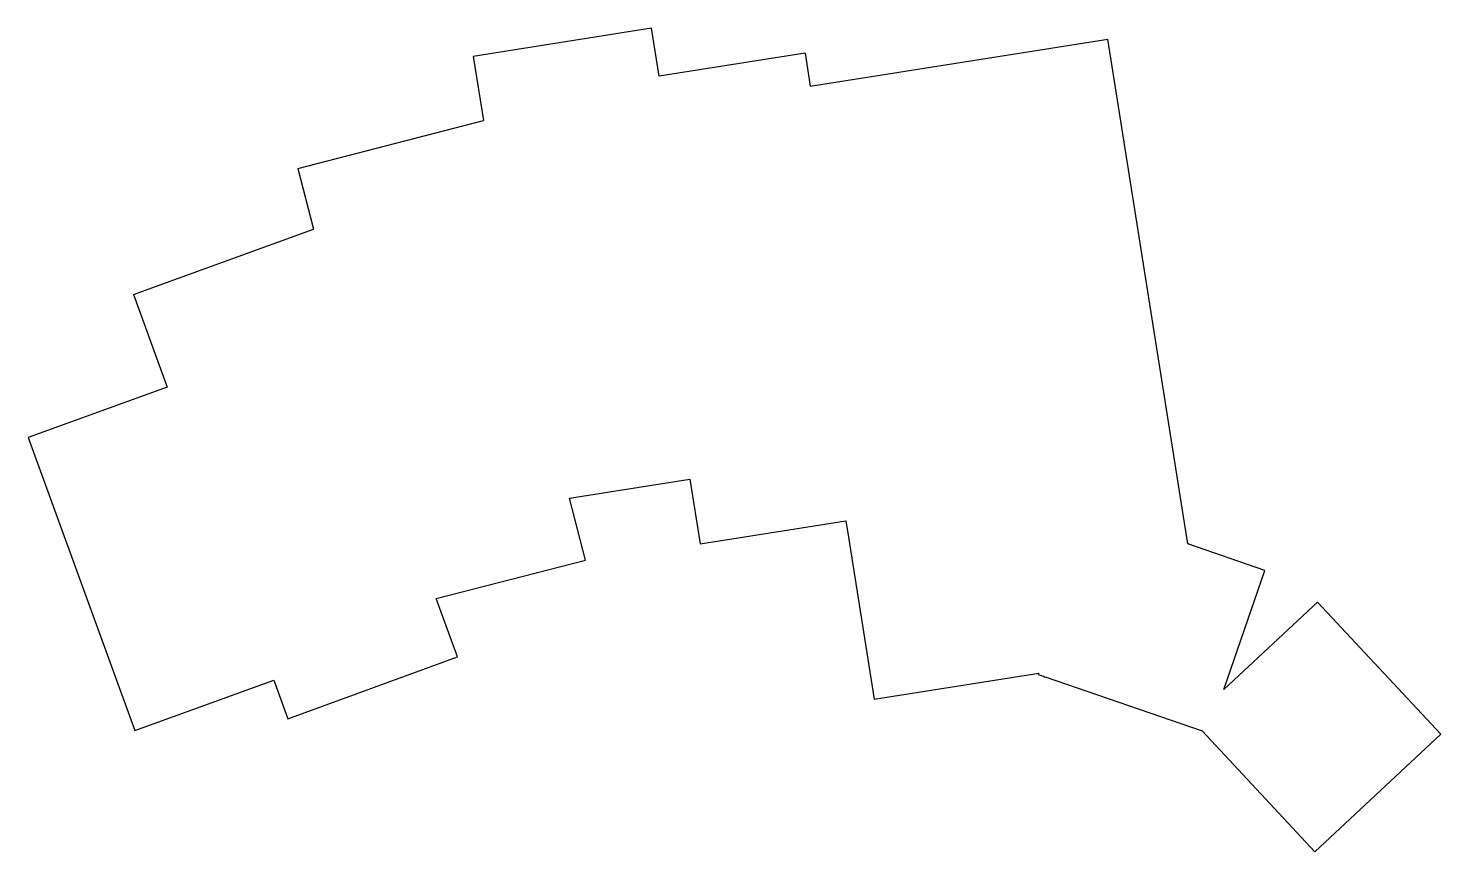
# Model space of a CAD drawing. Header units: millimetres. Extents: x 62 to 234, y -130 to -29.
import ezdxf

# ---------------------------------------------------------------- set-up
doc = ezdxf.new("R2010")
doc.units = ezdxf.units.MM

msp = doc.modelspace()

# ---------------------------------------------------------------- linework, layer by layer
for p, q in [((137.58, -29.48), (115.85, -32.92)), ((138.51, -35.33), (137.58, -29.48)), ((156.92, -36.54), (193.17, -30.8)), ((202.92, -92.32), (193.17, -30.8)), ((156.29, -32.51), (138.51, -35.33)), ((156.29, -32.51), (156.92, -36.54)), ((115.85, -32.92), (117.09, -40.71)), ((94.47, -46.56), (117.09, -40.71)), ((94.47, -46.56), (96.38, -53.96)), ((74.44, -61.95), (96.38, -53.96)), ((74.44, -61.95), (78.55, -73.22)), ((78.55, -73.22), (61.63, -79.38)), ((61.63, -79.38), (74.63, -115.09)), ((127.59, -86.75), (142.23, -84.43)), ((142.23, -84.43), (143.49, -92.33)), ((129.54, -94.3), (127.59, -86.75)), ((143.49, -92.33), (161.26, -89.51)), ((161.26, -89.51), (161.58, -91.49)), ((161.58, -91.49), (161.59, -91.49)), ((161.59, -91.49), (164.72, -111.24)), ((212.33, -95.56), (202.92, -92.32)), ((111.34, -99), (129.54, -94.3)), ((207.33, -110.09), (212.33, -95.56)), ((113.93, -106.1), (111.34, -99)), ((218.75, -99.44), (207.33, -110.09)), ((233.75, -115.53), (218.75, -99.44)), ((93.25, -113.63), (113.93, -106.1)), ((164.72, -111.24), (184.76, -108.07)), ((184.76, -108.07), (184.69, -108.25)), ((184.69, -108.25), (185.43, -108.51)), ((74.63, -115.09), (91.54, -108.93)), ((91.54, -108.93), (93.25, -113.63)), ((185.43, -108.51), (185.44, -108.56)), ((185.44, -108.56), (185.55, -108.55)), ((185.55, -108.55), (204.67, -115.13)), ((204.67, -115.13), (218.39, -129.85)), ((218.39, -129.85), (233.75, -115.53))]:
    msp.add_line(p, q)

doc.saveas('drawing.dxf')
